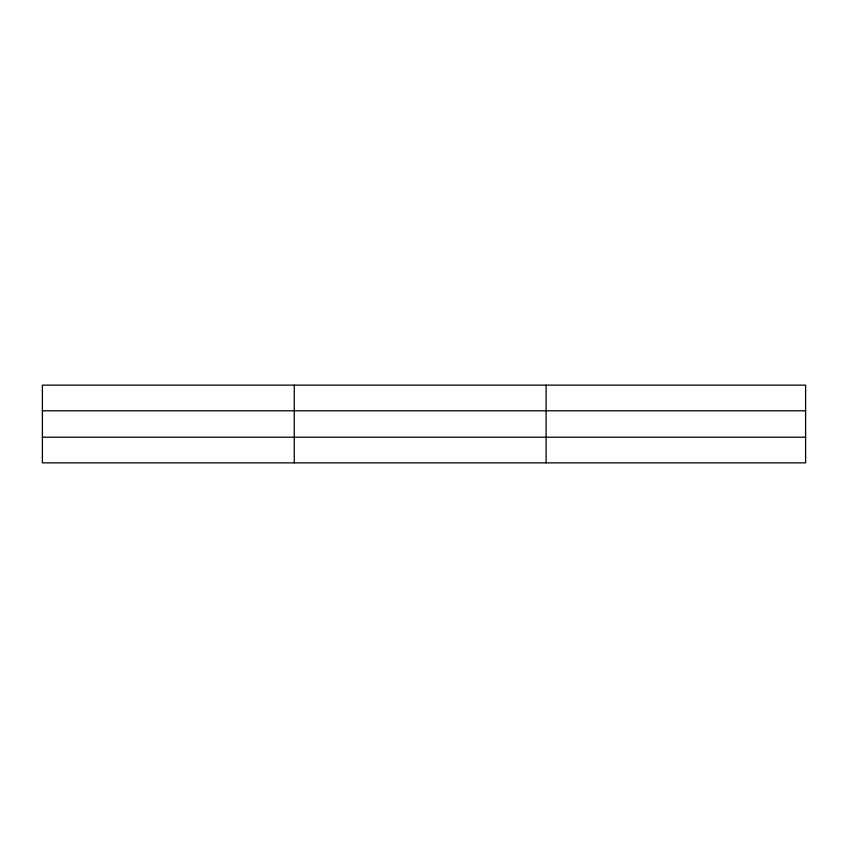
<?xml version="1.0" encoding="UTF-8"?>
<svg xmlns="http://www.w3.org/2000/svg" width="848" height="848" viewBox="0 0 848 848"><rect width="100%" height="100%" fill="white"/><g stroke="black" fill="none" stroke-linecap="round" stroke-linejoin="round"><path stroke-width="1.27" d="M294.256 385.14L294.256 462.86M546.112 385.14L546.112 462.86M805.6 410.782L805.6 385.14L42.4 385.14L42.4 462.86L805.6 462.86L805.6 410.782L42.4 410.782M42.4 437.218L805.6 437.218"/></g></svg>
